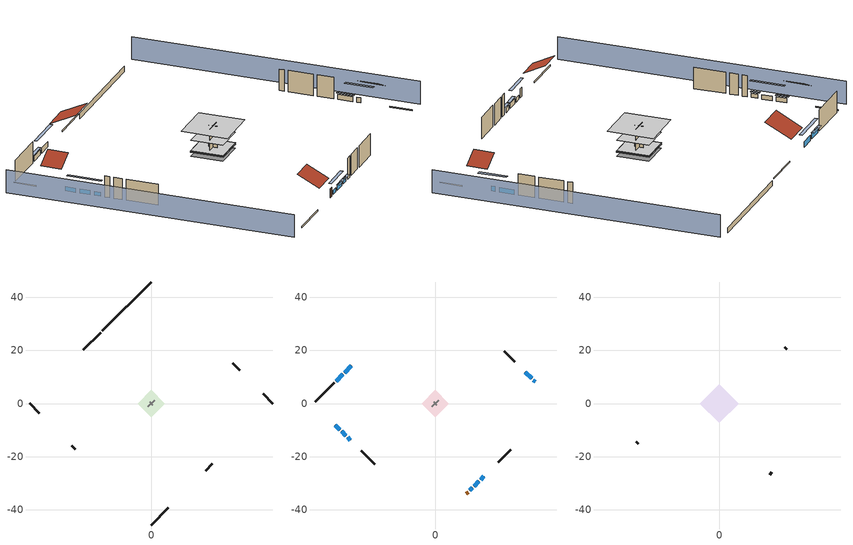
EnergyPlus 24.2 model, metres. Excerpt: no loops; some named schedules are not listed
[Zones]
crawlspace - vented
 floor foundation (Slab2 construction): -5.1,0 0,5.1 5.1,0 0,-5.1 z-0.91
 wall outside (RimJoist1 construction): -19.11,26.68 -25.59,20.2 z0.3:0.61
 wall outside (RimJoist2 construction): 45.79,0 42.19,3.6 z0.3:0.61
 wall outside (RimJoist3 construction): 0,-45.79 6.49,-39.3 z0.3:0.61
 wall outside (RimJoist4 construction): -45.79,0 -42.19,-3.6 z0.3:0.61
 wall foundation (FoundationWall1 construction): 0,45.79 -18.45,27.34 z-0.91:0.3
garage
 floor foundation (Slab1 construction): -5.17,0 0,5.17 5.17,0 0,-5.17 z0
 wall outside (Wall1 construction): 33.3,12.49 30.71,15.08 z0.3:5.18
 wall outside (Wall12 construction): -29.88,-15.91 -28.59,-17.2 z0.3:5.18
 wall outside (Wall2 construction): 20.47,-25.32 23.06,-22.73 z0.3:5.18
 wall to conditioned space (Wall5 construction Reversed): 1.29,1.29 -1.29,-1.29 z0.3:5.18
 wall to conditioned space (Wall6 construction Reversed): -0.65,0.65 0.65,-0.65 z0.3:5.18
conditioned space
 floor to crawlspace - vented (Floor1 construction): -5.1,0 0,5.1 5.1,0 0,-5.1 z0.3
 floor to garage (Floor3 construction): -5.17,0 0,5.17 5.17,0 0,-5.17 z0.3
 floor adiabatic (AdiabaticFloorConstruction): -5.1,0 0,5.1 5.1,0 0,-5.1 z2.74
 wall outside (AdiabaticWallConstruction 1): 11.71,-34.07 12.36,-33.43 z0.3:2.34
 wall outside (AdiabaticWallConstruction): -31.6,14.19 -34.13,11.66 / -34.79,11 -37.31,8.48 z0.3:1.52; -37.62,-8.17 -35.96,-9.83 / -35.3,-10.48 -33.65,-12.14 z0.3:1.34; 37.62,8.17 36.97,8.82 z0.3:1.49; 36.31,9.48 33.95,11.84 / 14.68,-31.11 16.47,-29.32 z0.3:1.43; 13.02,-32.77 14.02,-31.77 z0.3:1.28; 17.13,-28.66 18.29,-27.5 z0.3:1.4; -32.99,-12.8 -31.99,-13.8 z0.3:1.25
 wall outside (Wall3 construction): -37.97,7.82 -45.13,0.66 z0.3:5.18
 wall outside (Wall4 construction): 30.05,15.74 26.07,19.71 z0.3:5.18
 wall outside (Wall7 construction): 23.72,-22.07 28.41,-17.38 z0.3:5.18
 wall outside (Wall8 construction): -27.93,-17.86 -22.86,-22.93 z0.3:5.18
 window (WindowConstruction): -31.6,14.19 -34.13,11.66 z0.3:1.52
 window (WindowConstruction 9): -37.62,-8.17 -35.96,-9.83 z0.3:1.34
 window (WindowConstruction 1): -34.79,11 -37.31,8.48 z0.3:1.52
 window (WindowConstruction 2): 37.62,8.17 36.97,8.82 z0.3:1.49
 window (WindowConstruction 3): 36.31,9.48 33.95,11.84 z0.3:1.43
 window (WindowConstruction 4): 13.02,-32.77 14.02,-31.77 z0.3:1.28
 window (WindowConstruction 5): 14.68,-31.11 16.47,-29.32 z0.3:1.43
 window (WindowConstruction 6): 17.13,-28.66 18.29,-27.5 z0.3:1.4
 window (WindowConstruction 7): -35.3,-10.49 -33.65,-12.14 z0.3:1.34
 window (WindowConstruction 8): -32.99,-12.8 -31.99,-13.8 z0.3:1.25
 door (Door): 11.72,-34.07 12.36,-33.43 z0.3:2.34
 ceiling adiabatic (AdiabaticFloorConstruction): 0,-5.1 5.1,0 0,5.1 -5.1,0 z2.74
attic - vented
 floor to conditioned space (Floor2 construction Reversed): -7.27,0 0,7.27 7.27,0 0,-7.27 z5.18
 wall outside (Wall10 construction): -31.33,-14.45 -30.54,-15.25 z0.3:5.18
 wall outside (Wall11 construction): 18.94,-26.85 19.82,-25.97 z0.3:5.18
 wall outside (Wall9 construction): 25.42,20.37 24.62,21.17 z0.3:5.18
 roof outside (Roof1 construction): -30.95,14.84,5.18 -26.75,10.64,8.15 -22.05,15.34,8.15 -26.25,19.54,5.18
 roof outside (Roof2 construction): 38.27,7.52,5.18 35.36,4.6,7.24 38.62,1.34,7.24 41.53,4.26,5.18
 roof outside (Roof3 construction): -38.27,-7.52,5.18 -35.36,-4.6,7.24 -38.62,-1.34,7.24 -41.53,-4.26,5.18
 roof outside (Roof4 construction): 11.06,-34.73,5.18 7.56,-31.23,7.66 3.64,-35.14,7.66 7.14,-38.65,5.18
shading: -49.02,-3.23 -3.23,-49.02 / 49.02,3.23 3.23,49.02 z0:5.18; -36.07,9.72 -29.66,16.13 -30.09,16.56 -36.5,10.15 z4.27; -35.75,-10.04 -37.83,-7.96 -38.26,-8.39 -36.18,-10.47 z1.65; -37.53,8.26 -34.57,11.22 -35,11.65 -37.96,8.69 z1.83; 35.03,10.76 39.56,6.23 39.99,6.67 35.46,11.19 z4.24; 33.74,12.05 36.53,9.26 36.96,9.69 34.17,12.48 z1.74; 15.96,-29.83 11.08,-34.71 11.51,-35.14 16.39,-30.26 z4.02; 16.69,-29.1 14.46,-31.33 14.89,-31.76 17.12,-29.53 z1.74; 18.5,-27.29 16.91,-28.88 17.35,-29.31 18.93,-27.72 z1.71; -31.71,-14.08 -37.24,-8.55 -37.67,-8.98 -32.14,-14.51 z4.08; -31.78,-14.01 -33.21,-12.58 -33.64,-13.01 -32.21,-14.44 z1.55
[Building]
Building 1: Terrain=Suburbs
[Site:Location]
Portland Intl Arpt_OR: Latitude {deg}=45.59; Longitude {deg}=-122.6; Time Zone {hr}=-8; Elevation {m}=33; Keep Site Location Information=Yes
[Site:GroundTemperature:Shallow]
10.2558, 8.96328, 8.85977, 9.47314, 11.9355, 14.3863, 16.5111, 17.8571, 17.9714, 16.8767, 14.8061, 12.4304
[Site:WaterMainsTemperature]
Calculation Method=Schedule; Temperature Schedule=mains temperature schedule
[Material] Roughness=Rough; Thermal Absorptance=0.9
Name | Thickness {m} | Conductivity {W/m-K} | Density {kg/m3} | Specific Heat {J/kg-K} | Solar Absorptance | Visible Absorptance
ceiling loosefill ins | 0.0846667 | 0.0480833 | 16.02 | 1046.75 | 0.7 | 0.7
ceiling stud and cavity | 0.1397 | 0.302811 | 65.682 | 1177.47 | 0.7 | 0.7
concrete 4.0 in. | 0.1016 | 1.803125 | 2242.8 | 837.4 | 0.7 | 0.7
concrete 8.0 in. | 0.2032 | 1.803125 | 2242.8 | 837.4 | 0.7 | 0.7
door material | 0.04445 | 0.0612267 | 512.64 | 1214.23 | 0.7 | 0.7
floor covering | 0.0127 | 0.0433444 | 54.468 | 1339.84 | 0.6 | 0.6
floor rigid ins; wall rigid ins | 0.512978 | 0.029427 | 32.04 | 1214.23 | 0.7 | 0.7
floor stud and cavity | 0.1397 | 0.923637 | 92.3553 | 1139.71 | 0.7 | 0.7
floor stud and cavity 1 | 0.1397 | 1.75129 | 37.0049 | 1207.88 | 0.7 | 0.7
furniture material conditioned space 1; furniture material garage 1 | 0.1524 | 0.115458 | 640.8 | 1214.23 | 0.6 | 0.6
gypsum board | 0.0127 | 0.160291 | 801 | 837.4 | 0.6 | 0.6
osb sheathing 0.5 in. | 0.0127 | 0.115458 | 512.64 | 1214.23 | 0.6 | 0.6
osb sheathing 0.5 in. 1; osb sheathing 0.5 in. 2; osb sheathing 0.5 in. 3 | 0.0127 | 0.115458 | 512.64 | 1214.23 | 0.7 | 0.7
osb sheathing 0.75 in. | 0.01905 | 0.115458 | 512.64 | 1214.23 | 0.7 | 0.7
rim joist stud and cavity | 0.0508 | 0.178688 | 50.32683 | 1063.81 | 0.6 | 0.6
roof rigid ins | 0.00329814 | 0.029427 | 32.04 | 1214.23 | 0.7 | 0.7
slate or tile shingles | 0.01905 | 0.840978 | 1899.972 | 799.717 | 0.75 | 0.75
soil 0.5 in. | 0.0127 | 1.3848 | 1842.3 | 418.7 | 0.7 | 0.7
wall stud and cavity | 0.1397 | 0.727959 | 139.0536 | 1170.24 | 0.6 | 0.6
wall stud and cavity 1 | 0.1397 | 0.550994 | 139.0536 | 1170.24 | 0.7 | 0.7
wall stud and cavity 2 | 0.1397 | 0.335416 | 139.0536 | 1170.24 | 0.7 | 0.7
wall stud and cavity 3 | 0.0889 | 0.380278 | 52.3479 | 1209.89 | 0.7 | 0.7
wall stud and cavity 4 | 0.0889 | 0.391764 | 83.0341 | 1211.67 | 0.7 | 0.7
wood siding | 0.0254 | 0.102417 | 544.68 | 1172.36 | 0.85 | 0.85
wood siding 1; wood siding 2 | 0.0254 | 0.102417 | 544.68 | 1172.36 | 0.7 | 0.7
[WindowMaterial:SimpleGlazingSystem]
WindowMaterial: U-Factor {W/m2-K}=2.78222; Solar Heat Gain Coefficient=0.56
[Construction]
AdiabaticFloorConstruction: floor stud and cavity 1, floor rigid ins, osb sheathing 0.75 in., floor covering
AdiabaticWallConstruction: wood siding 1, wall rigid ins, wall stud and cavity 3, gypsum board
AdiabaticWallConstruction 1: wood siding 2, wall rigid ins, wall stud and cavity 3, gypsum board
Door: door material
Floor1 construction; Floor3 construction: floor stud and cavity, osb sheathing 0.75 in., floor covering
Floor2 construction Reversed: gypsum board, ceiling stud and cavity, ceiling loosefill ins
FoundationWall1 construction: concrete 8.0 in.
furniture construction conditioned space 1: furniture material conditioned space 1
furniture construction garage 1: furniture material garage 1
PartitionWallConstruction: gypsum board, wall stud and cavity 4, gypsum board
RimJoist1 construction; RimJoist2 construction; RimJoist3 construction; RimJoist4 construction: wood siding, rim joist stud and cavity
Roof1 construction; Roof2 construction; Roof3 construction; Roof4 construction: slate or tile shingles, roof rigid ins, osb sheathing 0.5 in.
Slab1 construction: concrete 4.0 in.
Slab2 construction: soil 0.5 in.
Wall1 construction; Wall2 construction: wood siding, osb sheathing 0.5 in. 1, wall stud and cavity
Wall10 construction; Wall11 construction; Wall12 construction; Wall9 construction: wood siding, osb sheathing 0.5 in. 3, wall stud and cavity
Wall3 construction; Wall4 construction: wood siding, osb sheathing 0.5 in. 1, wall stud and cavity 1, gypsum board
Wall5 construction Reversed: gypsum board, wall stud and cavity 2, osb sheathing 0.5 in. 2
Wall6 construction Reversed: gypsum board, wall stud and cavity 2, osb sheathing 0.5 in. 3
Wall7 construction; Wall8 construction: wood siding, osb sheathing 0.5 in. 3, wall stud and cavity 1, gypsum board
WindowConstruction; WindowConstruction 1; WindowConstruction 2; WindowConstruction 3; WindowConstruction 4; WindowConstruction 5; WindowConstruction 6; WindowConstruction 7; WindowConstruction 8; WindowConstruction 9: WindowMaterial
[Zone] Multiplier=1; Part of Total Floor Area=Yes
Name | Volume {m3}
attic - vented | 80.9188
conditioned space | 384.656
crawlspace - vented | 63.543
garage | 130.484
[Space]
Name | Zone | Volume {m3}
attic - vented 1 | attic - vented | 80.9188
conditioned space 1 | conditioned space | 384.656
crawlspace - vented 1 | crawlspace - vented | 63.543
garage 1 | garage | 130.484
[ZoneInfiltration:EffectiveLeakageArea] Schedule=Always On Discrete
Name | Zone or Space | Effective Air Leakage Area {cm2} | Stack Coefficient | Wind Coefficient
infil attic - vented 1 | attic - vented 1 | 3520.67 | 0.00015981 | 4.28029e-05
infil garage 1 | garage 1 | 543.674 | 0.000129147 | 4.64657e-05
[ZoneMixing]
whole house fan mix: Zone or Space=attic - vented; Schedule=Always On Continuous; Design Flow Rate Calculation Method=Flow/Zone; Design Flow Rate {m3/s}=0; Source Zone or Space=conditioned space
[SurfaceProperty:IncidentSolarMultiplier] Incident Solar Multiplier=1; Incident Solar Multiplier Schedule=trans schedule winter=0.85 summer=0.7
Window1; Window10; Window2; Window3; Window4; Window5; Window6; Window7; Window8; Window9
[InternalMass]
Name | Construction | Zone or ZoneList | Space or SpaceList | Surface Area {m2}
furniture mass conditioned space 1 | furniture construction conditioned space 1 | conditioned space | conditioned space 1 | 63.09974
partition wall mass | PartitionWallConstruction | conditioned space | conditioned space 1 | 157.749
furniture mass garage 1 | furniture construction garage 1 | garage | garage 1 | 5.35122
[Lights] Design Level Calculation Method=LightingLevel; Return Air Fraction=0; Fraction Radiant=0.6; Fraction Visible=0.2; Fraction Replaceable=1
Name | Zone or ZoneList or Space or SpaceList | Schedule | Lighting Level {W}
interior lighting | conditioned space 1 | lighting_interior | 249.772
garage lighting | garage 1 | lighting_garage | 8.75648
[People]
occupants: Zone or ZoneList or Space or SpaceList=conditioned space 1; Number of People Schedule=occupants; Number of People Calculation Method=People; Number of People=6; Fraction Radiant=0.314171; Sensible Heat Fraction=0.56303; Activity Level Schedule=occupants activity schedule; Carbon Dioxide Generation Rate {m3/s-W}=0; Enable ASHRAE 55 Comfort Warnings=No; Mean Radiant Temperature Calculation Type=EnclosureAveraged
[ElectricEquipment] Design Level Calculation Method=EquipmentLevel
Name | Zone or ZoneList or Space or SpaceList | Schedule | Design Level {W} | Fraction Latent | Fraction Radiant | Fraction Lost
clothes dryer | conditioned space 1 | clothes_dryer | 7004.56 | 0.015 | 0.081 | 0.85
clothes washer | conditioned space 1 | clothes_washer | 677.523 | 0.03 | 0.162 | 0.7
cooking range | conditioned space 1 | cooking_range | 1409.78 | 0.08 | 0.432 | 0.2
dishwasher | conditioned space 1 | dishwasher | 518.314 | 0.3 | 0.18 | 0.4
fridge | conditioned space 1 | fridge schedule | 49.4292 | 0 | 0.6 | 0
mech vent bath fan 0 | conditioned space 1 | mech vent bath fan 0 schedule | 30 | 0 | 0 | 1
mech vent house fan | conditioned space 1 | mech vent house fan schedule | 0 | 0 | 0 | 1
mech vent house fan cfis | conditioned space 1 | mech vent house fan cfis schedule | 0 | 0 | 0 | 0
mech vent range fan 0 | conditioned space 1 | mech vent range fan 0 schedule | 30 | 0 | 0 | 1
misc plug loads | conditioned space 1 | plug_loads_other | 484.853 | 0.021 | 0.558 | 0.049
misc pool heater | conditioned space 1 | misc pool heater schedule | 264.931 | 0 | 0 | 1
misc pool pump | conditioned space 1 | misc pool pump schedule | 1446.4 | 0 | 0 | 1
misc tv | conditioned space 1 | plug_loads_tv | 775.015 | 0 | 0.6 | 0
whole house fan | conditioned space 1 | Always On Discrete | 0 | 0 | 0 | 1
freezer | garage 1 | freezer schedule | 194.914 | 0 | 0.6 | 0
[OtherEquipment] Zone or ZoneList or Space or SpaceList=conditioned space 1; Design Level Calculation Method=EquipmentLevel
Name | Fuel Type | Schedule | Design Level {W} | Fraction Latent | Fraction Radiant | Fraction Lost
clothes dryer 1 | Electricity | clothes_dryer | 0 | 0.015 | 0.081 | 0.85
cooking range 1 | Electricity | cooking_range | 0 | 0.08 | 0.432 | 0.2
general water use latent | None | general water use schedule | 117.996 | 1 | 0 | 0
general water use sensible | None | general water use schedule | -116.29 | 0 | 0.6 | 0
mech vent house fan latent load; water heater lat | None | Always On Discrete | 0 | 1 | 0 | 0
mech vent house fan sensible load; water heater sens | None | Always On Discrete | 0 | 0 | 0 | 0
water heater energy adjustment1 | Electricity | Always On Discrete | 0.01 | 0 | 0 | 1
[ZoneInfiltration:DesignFlowRate] Schedule=Always On Discrete
Name | Zone or ZoneList or Space or SpaceList | Design Flow Rate Calculation Method | Design Flow Rate {m3/s} | Air Changes per Hour {1/hr} | Constant Term Coefficient | Temperature Term Coefficient | Velocity Term Coefficient | Velocity Squared Term Coefficient
infil flow; natural vent flow; whole house fan flow | conditioned space 1 | Flow/Zone | 0
infil crawlspace - vented 1 | crawlspace - vented 1 | AirChanges/Hour |  | 2.6013 | 1 | 0 | 0 | 0
[SurfaceProperty:ExposedFoundationPerimeter] Exposed Perimeter Calculation Method=TotalExposedPerimeter
Name | Total Exposed Perimeter {m}
Slab2 | 26.09088
Slab1 | 18.288
[Foundation:Kiva] Wall Depth Below Slab {m}=0.2032
Name | Initial Indoor Air Temperature {C} | Wall Height Above Grade {m}
Foundation Kiva 1 | 13.4258 | 0.1016
Foundation Kiva 2 | 8.41658 | 0.3048
[Foundation:Kiva:Settings]
Soil Conductivity {W/m-K}=1.3848; Soil Density {kg/m3}=1842.3; Soil Specific Heat {J/kg-K}=418.7; Ground Solar Absorptivity=0.9; Ground Thermal Absorptivity=0.9; Ground Surface Roughness {m}=0.03; Far-Field Width {m}=40; Deep-Ground Boundary Condition=ZeroFlux; Deep-Ground Depth {m}=40; Minimum Cell Dimension {m}=0.2; Maximum Cell Growth Coefficient=3; Simulation Timestep=Timestep
[Exterior:Lights]
exterior lighting: Schedule=exterior lighting schedule; Design Level {W}=7.09205
[Schedule:Constant]
Name | Hourly Value
Always On Continuous; mech vent house fan schedule; mech vent house fan cfis schedule; Always On Discrete | 1
occupants activity schedule | 117.228
fridge schedule | 0
[Schedule:Week:Daily]
trans schedule winter=0.85 summer=0.7 Week Rule - Jan1-May26: trans schedule winter=0.85 summer=0.7 day, trans schedule winter=0.85 summer=0.7 day, trans schedule winter=0.85 summer=0.7 day, trans schedule winter=0.85 summer=0.7 day, trans schedule winter=0.85 summer=0.7 day, trans schedule winter=0.85 summer=0.7 day, trans schedule winter=0.85 summer=0.7 day, trans schedule winter=0.85 summer=0.7 default day, trans schedule winter=0.85 summer=0.7 default day, trans schedule winter=0.85 summer=0.7 default day, trans schedule winter=0.85 summer=0.7 default day, trans schedule winter=0.85 summer=0.7 default day
trans schedule winter=0.85 summer=0.7 Week Rule - May27-Jun2: trans schedule winter=0.85 summer=0.7 day, trans schedule winter=0.85 summer=0.7 day, trans schedule winter=0.85 summer=0.7 day, trans schedule winter=0.85 summer=0.7 day, trans schedule winter=0.85 summer=0.7 day, trans schedule winter=0.85 summer=0.7 day 1, trans schedule winter=0.85 summer=0.7 day 1, trans schedule winter=0.85 summer=0.7 default day, trans schedule winter=0.85 summer=0.7 default day, trans schedule winter=0.85 summer=0.7 default day, trans schedule winter=0.85 summer=0.7 default day, trans schedule winter=0.85 summer=0.7 default day
trans schedule winter=0.85 summer=0.7 Week Rule - Jun3-Sep29: trans schedule winter=0.85 summer=0.7 day 1, trans schedule winter=0.85 summer=0.7 day 1, trans schedule winter=0.85 summer=0.7 day 1, trans schedule winter=0.85 summer=0.7 day 1, trans schedule winter=0.85 summer=0.7 day 1, trans schedule winter=0.85 summer=0.7 day 1, trans schedule winter=0.85 summer=0.7 day 1, trans schedule winter=0.85 summer=0.7 default day, trans schedule winter=0.85 summer=0.7 default day, trans schedule winter=0.85 summer=0.7 default day, trans schedule winter=0.85 summer=0.7 default day, trans schedule winter=0.85 summer=0.7 default day
trans schedule winter=0.85 summer=0.7 Week Rule - Sep30-Oct6: trans schedule winter=0.85 summer=0.7 day 1, trans schedule winter=0.85 summer=0.7 day 2, trans schedule winter=0.85 summer=0.7 day 2, trans schedule winter=0.85 summer=0.7 day 2, trans schedule winter=0.85 summer=0.7 day 2, trans schedule winter=0.85 summer=0.7 day 2, trans schedule winter=0.85 summer=0.7 day 2, trans schedule winter=0.85 summer=0.7 default day, trans schedule winter=0.85 summer=0.7 default day, trans schedule winter=0.85 summer=0.7 default day, trans schedule winter=0.85 summer=0.7 default day, trans schedule winter=0.85 summer=0.7 default day
trans schedule winter=0.85 summer=0.7 Week Rule - Oct7-Dec31: trans schedule winter=0.85 summer=0.7 day 2, trans schedule winter=0.85 summer=0.7 day 2, trans schedule winter=0.85 summer=0.7 day 2, trans schedule winter=0.85 summer=0.7 day 2, trans schedule winter=0.85 summer=0.7 day 2, trans schedule winter=0.85 summer=0.7 day 2, trans schedule winter=0.85 summer=0.7 day 2, trans schedule winter=0.85 summer=0.7 default day, trans schedule winter=0.85 summer=0.7 default day, trans schedule winter=0.85 summer=0.7 default day, trans schedule winter=0.85 summer=0.7 default day, trans schedule winter=0.85 summer=0.7 default day
mech vent bath fan 0 schedule Week Rule - Jan1-Dec31: mech vent bath fan 0 schedule day, mech vent bath fan 0 schedule day, mech vent bath fan 0 schedule day, mech vent bath fan 0 schedule day, mech vent bath fan 0 schedule day, mech vent bath fan 0 schedule day, mech vent bath fan 0 schedule day, mech vent bath fan 0 schedule default day, mech vent bath fan 0 schedule default day, mech vent bath fan 0 schedule default day, mech vent bath fan 0 schedule default day, mech vent bath fan 0 schedule default day
mech vent range fan 0 schedule Week Rule - Jan1-Dec31: mech vent range fan 0 schedule day, mech vent range fan 0 schedule day, mech vent range fan 0 schedule day, mech vent range fan 0 schedule day, mech vent range fan 0 schedule day, mech vent range fan 0 schedule day, mech vent range fan 0 schedule day, mech vent range fan 0 schedule default day, mech vent range fan 0 schedule default day, mech vent range fan 0 schedule default day, mech vent range fan 0 schedule default day, mech vent range fan 0 schedule default day
misc pool heater schedule Week Rule - Jan1-Jan27: misc pool heater schedule day, misc pool heater schedule day, misc pool heater schedule day, misc pool heater schedule day, misc pool heater schedule day, misc pool heater schedule day, misc pool heater schedule day, misc pool heater schedule default day, misc pool heater schedule default day, misc pool heater schedule default day, misc pool heater schedule default day, misc pool heater schedule default day
misc pool heater schedule Week Rule - Jan28-Feb3: misc pool heater schedule day, misc pool heater schedule day, misc pool heater schedule day, misc pool heater schedule day, misc pool heater schedule day 1, misc pool heater schedule day 1, misc pool heater schedule day 1, misc pool heater schedule default day, misc pool heater schedule default day, misc pool heater schedule default day, misc pool heater schedule default day, misc pool heater schedule default day
misc pool heater schedule Week Rule - Feb4-Feb24: misc pool heater schedule day 1, misc pool heater schedule day 1, misc pool heater schedule day 1, misc pool heater schedule day 1, misc pool heater schedule day 1, misc pool heater schedule day 1, misc pool heater schedule day 1, misc pool heater schedule default day, misc pool heater schedule default day, misc pool heater schedule default day, misc pool heater schedule default day, misc pool heater schedule default day
misc pool heater schedule Week Rule - Feb25-Mar3: misc pool heater schedule day 1, misc pool heater schedule day 1, misc pool heater schedule day 1, misc pool heater schedule day 1, misc pool heater schedule day 2, misc pool heater schedule day 2, misc pool heater schedule day 2, misc pool heater schedule default day, misc pool heater schedule default day, misc pool heater schedule default day, misc pool heater schedule default day, misc pool heater schedule default day
misc pool heater schedule Week Rule - Mar4-Mar31: misc pool heater schedule day 2, misc pool heater schedule day 2, misc pool heater schedule day 2, misc pool heater schedule day 2, misc pool heater schedule day 2, misc pool heater schedule day 2, misc pool heater schedule day 2, misc pool heater schedule default day, misc pool heater schedule default day, misc pool heater schedule default day, misc pool heater schedule default day, misc pool heater schedule default day
misc pool heater schedule Week Rule - Apr1-Apr28: misc pool heater schedule day 3, misc pool heater schedule day 3, misc pool heater schedule day 3, misc pool heater schedule day 3, misc pool heater schedule day 3, misc pool heater schedule day 3, misc pool heater schedule day 3, misc pool heater schedule default day, misc pool heater schedule default day, misc pool heater schedule default day, misc pool heater schedule default day, misc pool heater schedule default day
misc pool heater schedule Week Rule - Apr29-May5: misc pool heater schedule day 3, misc pool heater schedule day 3, misc pool heater schedule day 4, misc pool heater schedule day 4, misc pool heater schedule day 4, misc pool heater schedule day 4, misc pool heater schedule day 4, misc pool heater schedule default day, misc pool heater schedule default day, misc pool heater schedule default day, misc pool heater schedule default day, misc pool heater schedule default day
misc pool heater schedule Week Rule - May6-May26: misc pool heater schedule day 4, misc pool heater schedule day 4, misc pool heater schedule day 4, misc pool heater schedule day 4, misc pool heater schedule day 4, misc pool heater schedule day 4, misc pool heater schedule day 4, misc pool heater schedule default day, misc pool heater schedule default day, misc pool heater schedule default day, misc pool heater schedule default day, misc pool heater schedule default day
misc pool heater schedule Week Rule - May27-Jun2: misc pool heater schedule day 4, misc pool heater schedule day 4, misc pool heater schedule day 4, misc pool heater schedule day 4, misc pool heater schedule day 4, misc pool heater schedule day 5, misc pool heater schedule day 5, misc pool heater schedule default day, misc pool heater schedule default day, misc pool heater schedule default day, misc pool heater schedule default day, misc pool heater schedule default day
misc pool heater schedule Week Rule - Jun3-Jun30: misc pool heater schedule day 5, misc pool heater schedule day 5, misc pool heater schedule day 5, misc pool heater schedule day 5, misc pool heater schedule day 5, misc pool heater schedule day 5, misc pool heater schedule day 5, misc pool heater schedule default day, misc pool heater schedule default day, misc pool heater schedule default day, misc pool heater schedule default day, misc pool heater schedule default day
misc pool heater schedule Week Rule - Jul1-Aug25: misc pool heater schedule day 6, misc pool heater schedule day 6, misc pool heater schedule day 6, misc pool heater schedule day 6, misc pool heater schedule day 6, misc pool heater schedule day 6, misc pool heater schedule day 6, misc pool heater schedule default day, misc pool heater schedule default day, misc pool heater schedule default day, misc pool heater schedule default day, misc pool heater schedule default day
misc pool heater schedule Week Rule - Aug26-Sep1: misc pool heater schedule day 6, misc pool heater schedule day 6, misc pool heater schedule day 6, misc pool heater schedule day 6, misc pool heater schedule day 6, misc pool heater schedule day 6, misc pool heater schedule day 7, misc pool heater schedule default day, misc pool heater schedule default day, misc pool heater schedule default day, misc pool heater schedule default day, misc pool heater schedule default day
misc pool heater schedule Week Rule - Sep2-Sep29: misc pool heater schedule day 7, misc pool heater schedule day 7, misc pool heater schedule day 7, misc pool heater schedule day 7, misc pool heater schedule day 7, misc pool heater schedule day 7, misc pool heater schedule day 7, misc pool heater schedule default day, misc pool heater schedule default day, misc pool heater schedule default day, misc pool heater schedule default day, misc pool heater schedule default day
misc pool heater schedule Week Rule - Sep30-Oct6: misc pool heater schedule day 7, misc pool heater schedule day 8, misc pool heater schedule day 8, misc pool heater schedule day 8, misc pool heater schedule day 8, misc pool heater schedule day 8, misc pool heater schedule day 8, misc pool heater schedule default day, misc pool heater schedule default day, misc pool heater schedule default day, misc pool heater schedule default day, misc pool heater schedule default day
misc pool heater schedule Week Rule - Oct7-Oct27: misc pool heater schedule day 8, misc pool heater schedule day 8, misc pool heater schedule day 8, misc pool heater schedule day 8, misc pool heater schedule day 8, misc pool heater schedule day 8, misc pool heater schedule day 8, misc pool heater schedule default day, misc pool heater schedule default day, misc pool heater schedule default day, misc pool heater schedule default day, misc pool heater schedule default day
misc pool heater schedule Week Rule - Oct28-Nov3: misc pool heater schedule day 8, misc pool heater schedule day 8, misc pool heater schedule day 8, misc pool heater schedule day 8, misc pool heater schedule day 9, misc pool heater schedule day 9, misc pool heater schedule day 9, misc pool heater schedule default day, misc pool heater schedule default day, misc pool heater schedule default day, misc pool heater schedule default day, misc pool heater schedule default day
misc pool heater schedule Week Rule - Nov4-Nov24: misc pool heater schedule day 9, misc pool heater schedule day 9, misc pool heater schedule day 9, misc pool heater schedule day 9, misc pool heater schedule day 9, misc pool heater schedule day 9, misc pool heater schedule day 9, misc pool heater schedule default day, misc pool heater schedule default day, misc pool heater schedule default day, misc pool heater schedule default day, misc pool heater schedule default day
misc pool heater schedule Week Rule - Nov25-Dec1: misc pool heater schedule day 9, misc pool heater schedule day 9, misc pool heater schedule day 9, misc pool heater schedule day 9, misc pool heater schedule day 9, misc pool heater schedule day 9, misc pool heater schedule day 10, misc pool heater schedule default day, misc pool heater schedule default day, misc pool heater schedule default day, misc pool heater schedule default day, misc pool heater schedule default day
misc pool heater schedule Week Rule - Dec2-Dec31: misc pool heater schedule day 10, misc pool heater schedule day 10, misc pool heater schedule day 10, misc pool heater schedule day 10, misc pool heater schedule day 10, misc pool heater schedule day 10, misc pool heater schedule day 10, misc pool heater schedule default day, misc pool heater schedule default day, misc pool heater schedule default day, misc pool heater schedule default day, misc pool heater schedule default day
misc pool pump schedule Week Rule - Jan1-Jan27: misc pool pump schedule day, misc pool pump schedule day, misc pool pump schedule day, misc pool pump schedule day, misc pool pump schedule day, misc pool pump schedule day, misc pool pump schedule day, misc pool pump schedule default day, misc pool pump schedule default day, misc pool pump schedule default day, misc pool pump schedule default day, misc pool pump schedule default day
misc pool pump schedule Week Rule - Jan28-Feb3: misc pool pump schedule day, misc pool pump schedule day, misc pool pump schedule day, misc pool pump schedule day, misc pool pump schedule day 1, misc pool pump schedule day 1, misc pool pump schedule day 1, misc pool pump schedule default day, misc pool pump schedule default day, misc pool pump schedule default day, misc pool pump schedule default day, misc pool pump schedule default day
misc pool pump schedule Week Rule - Feb4-Feb24: misc pool pump schedule day 1, misc pool pump schedule day 1, misc pool pump schedule day 1, misc pool pump schedule day 1, misc pool pump schedule day 1, misc pool pump schedule day 1, misc pool pump schedule day 1, misc pool pump schedule default day, misc pool pump schedule default day, misc pool pump schedule default day, misc pool pump schedule default day, misc pool pump schedule default day
misc pool pump schedule Week Rule - Feb25-Mar3: misc pool pump schedule day 1, misc pool pump schedule day 1, misc pool pump schedule day 1, misc pool pump schedule day 1, misc pool pump schedule day 2, misc pool pump schedule day 2, misc pool pump schedule day 2, misc pool pump schedule default day, misc pool pump schedule default day, misc pool pump schedule default day, misc pool pump schedule default day, misc pool pump schedule default day
misc pool pump schedule Week Rule - Mar4-Mar31: misc pool pump schedule day 2, misc pool pump schedule day 2, misc pool pump schedule day 2, misc pool pump schedule day 2, misc pool pump schedule day 2, misc pool pump schedule day 2, misc pool pump schedule day 2, misc pool pump schedule default day, misc pool pump schedule default day, misc pool pump schedule default day, misc pool pump schedule default day, misc pool pump schedule default day
[Schedule:Year]
trans schedule winter=0.85 summer=0.7: trans schedule winter=0.85 summer=0.7 Week Rule - Jan1-May26, 1, 1, 5, 26, trans schedule winter=0.85 summer=0.7 Week Rule - May27-Jun2, 5, 27, 6, 2, trans schedule winter=0.85 summer=0.7 Week Rule - Jun3-Sep29, 6, 3, 9, 29, trans schedule winter=0.85 summer=0.7 Week Rule - Sep30-Oct6, 9, 30, 10, 6, trans schedule winter=0.85 summer=0.7 Week Rule - Oct7-Dec31, 10, 7, 12, 31
mech vent bath fan 0 schedule: mech vent bath fan 0 schedule Week Rule - Jan1-Dec31, 1, 1, 12, 31
mech vent range fan 0 schedule: mech vent range fan 0 schedule Week Rule - Jan1-Dec31, 1, 1, 12, 31
misc pool heater schedule: misc pool heater schedule Week Rule - Jan1-Jan27, 1, 1, 1, 27, misc pool heater schedule Week Rule - Jan28-Feb3, 1, 28, 2, 3, misc pool heater schedule Week Rule - Feb4-Feb24, 2, 4, 2, 24, misc pool heater schedule Week Rule - Feb25-Mar3, 2, 25, 3, 3, misc pool heater schedule Week Rule - Mar4-Mar31, 3, 4, 3, 31, misc pool heater schedule Week Rule - Apr1-Apr28, 4, 1, 4, 28, misc pool heater schedule Week Rule - Apr29-May5, 4, 29, 5, 5, misc pool heater schedule Week Rule - May6-May26, 5, 6, 5, 26, misc pool heater schedule Week Rule - May27-Jun2, 5, 27, 6, 2, misc pool heater schedule Week Rule - Jun3-Jun30, 6, 3, 6, 30, misc pool heater schedule Week Rule - Jul1-Aug25, 7, 1, 8, 25, misc pool heater schedule Week Rule - Aug26-Sep1, 8, 26, 9, 1, misc pool heater schedule Week Rule - Sep2-Sep29, 9, 2, 9, 29, misc pool heater schedule Week Rule - Sep30-Oct6, 9, 30, 10, 6, misc pool heater schedule Week Rule - Oct7-Oct27, 10, 7, 10, 27, misc pool heater schedule Week Rule - Oct28-Nov3, 10, 28, 11, 3, misc pool heater schedule Week Rule - Nov4-Nov24, 11, 4, 11, 24, misc pool heater schedule Week Rule - Nov25-Dec1, 11, 25, 12, 1, misc pool heater schedule Week Rule - Dec2-Dec31, 12, 2, 12, 31
misc pool pump schedule: misc pool pump schedule Week Rule - Jan1-Jan27, 1, 1, 1, 27, misc pool pump schedule Week Rule - Jan28-Feb3, 1, 28, 2, 3, misc pool pump schedule Week Rule - Feb4-Feb24, 2, 4, 2, 24, misc pool pump schedule Week Rule - Feb25-Mar3, 2, 25, 3, 3, misc pool pump schedule Week Rule - Mar4-Mar31, 3, 4, 3, 31, misc pool pump schedule Week Rule - Apr1-Apr28, 4, 1, 4, 28, misc pool pump schedule Week Rule - Apr29-May5, 4, 29, 5, 5, misc pool pump schedule Week Rule - May6-May26, 5, 6, 5, 26, misc pool pump schedule Week Rule - May27-Jun2, 5, 27, 6, 2, misc pool pump schedule Week Rule - Jun3-Jun30, 6, 3, 6, 30, misc pool pump schedule Week Rule - Jul1-Aug25, 7, 1, 8, 25, misc pool pump schedule Week Rule - Aug26-Sep1, 8, 26, 9, 1, misc pool pump schedule Week Rule - Sep2-Sep29, 9, 2, 9, 29, misc pool pump schedule Week Rule - Sep30-Oct6, 9, 30, 10, 6, misc pool pump schedule Week Rule - Oct7-Oct27, 10, 7, 10, 27, misc pool pump schedule Week Rule - Oct28-Nov3, 10, 28, 11, 3, misc pool pump schedule Week Rule - Nov4-Nov24, 11, 4, 11, 24, misc pool pump schedule Week Rule - Nov25-Dec1, 11, 25, 12, 1, misc pool pump schedule Week Rule - Dec2-Dec31, 12, 2, 12, 31
general water use schedule: general water use schedule Week Rule - Jan1-Dec31, 1, 1, 12, 31
freezer schedule: freezer schedule Week Rule - Jan1-Jan27, 1, 1, 1, 27, freezer schedule Week Rule - Jan28-Feb3, 1, 28, 2, 3, freezer schedule Week Rule - Feb4-Feb24, 2, 4, 2, 24, freezer schedule Week Rule - Feb25-Mar3, 2, 25, 3, 3, freezer schedule Week Rule - Mar4-May26, 3, 4, 5, 26, freezer schedule Week Rule - May27-Jun2, 5, 27, 6, 2, freezer schedule Week Rule - Jun3-Sep29, 6, 3, 9, 29, freezer schedule Week Rule - Sep30-Oct6, 9, 30, 10, 6, freezer schedule Week Rule - Oct7-Oct27, 10, 7, 10, 27, freezer schedule Week Rule - Oct28-Nov3, 10, 28, 11, 3, freezer schedule Week Rule - Nov4-Nov24, 11, 4, 11, 24, freezer schedule Week Rule - Nov25-Dec1, 11, 25, 12, 1, freezer schedule Week Rule - Dec2-Dec31, 12, 2, 12, 31
exterior lighting schedule: exterior lighting schedule Week Rule - Jan1-Jan27, 1, 1, 1, 27, exterior lighting schedule Week Rule - Jan28-Feb3, 1, 28, 2, 3, exterior lighting schedule Week Rule - Feb4-Feb24, 2, 4, 2, 24, exterior lighting schedule Week Rule - Feb25-Mar3, 2, 25, 3, 3, exterior lighting schedule Week Rule - Mar4-Mar31, 3, 4, 3, 31, exterior lighting schedule Week Rule - Apr1-Apr28, 4, 1, 4, 28, exterior lighting schedule Week Rule - Apr29-May5, 4, 29, 5, 5, exterior lighting schedule Week Rule - May6-May26, 5, 6, 5, 26, exterior lighting schedule Week Rule - May27-Jun2, 5, 27, 6, 2, exterior lighting schedule Week Rule - Jun3-Jun30, 6, 3, 6, 30, exterior lighting schedule Week Rule - Jul1-Jul28, 7, 1, 7, 28, exterior lighting schedule Week Rule - Jul29-Aug4, 7, 29, 8, 4, exterior lighting schedule Week Rule - Aug5-Aug25, 8, 5, 8, 25, exterior lighting schedule Week Rule - Aug26-Sep1, 8, 26, 9, 1, exterior lighting schedule Week Rule - Sep2-Sep29, 9, 2, 9, 29, exterior lighting schedule Week Rule - Sep30-Oct6, 9, 30, 10, 6, exterior lighting schedule Week Rule - Oct7-Oct27, 10, 7, 10, 27, exterior lighting schedule Week Rule - Oct28-Nov3, 10, 28, 11, 3, exterior lighting schedule Week Rule - Nov4-Nov24, 11, 4, 11, 24, exterior lighting schedule Week Rule - Nov25-Dec1, 11, 25, 12, 1, exterior lighting schedule Week Rule - Dec2-Dec31, 12, 2, 12, 31
[Schedule:File] File=in.schedules.csv; Rows to Skip at Top=1; Number of Hours of Data=8760; Column Separator=Comma; Interpolate to Timestep=Yes; Minutes per Item=15; Adjust Schedule for Daylight Savings=Yes
Name | Column Number
lighting_interior | 4
occupants | 1
clothes_dryer | 10
clothes_washer | 9
cooking_range | 11
dishwasher | 7
plug_loads_other | 2
plug_loads_tv | 3
lighting_garage | 5
[Schedule:Compact]
mains temperature schedule: Through: 01/01, For: AllDays, Until: 24:00, 13.0633, Through: 01/02, For: AllDays, Until: 24:00, 13.0189, Through: 01/03, For: AllDays, Until: 24:00, 12.975, Through: 01/04, For: AllDays, Until: 24:00, 12.9328, Through: 01/05, For: AllDays, Until: 24:00, 12.8917, Through: 01/06, For: AllDays, Until: 24:00, 12.8517, Through: 01/07, For: AllDays, Until: 24:00, 12.8122, Through: 01/08, For: AllDays, Until: 24:00, 12.7744, Through: 01/09, For: AllDays, Until: 24:00, 12.7378, Through: 01/10, For: AllDays, Until: 24:00, 12.7017, Through: 01/11, For: AllDays, Until: 24:00, 12.6672, Through: 01/12, For: AllDays, Until: 24:00, 12.6339, Through: 01/13, For: AllDays, Until: 24:00, 12.6017, Through: 01/14, For: AllDays, Until: 24:00, 12.5706, Through: 01/15, For: AllDays, Until: 24:00, 12.5411, Through: 01/16, For: AllDays, Until: 24:00, 12.5122, Through: 01/17, For: AllDays, Until: 24:00, 12.485, Through: 01/18, For: AllDays, Until: 24:00, 12.4583, Through: 01/19, For: AllDays, Until: 24:00, 12.4333, Through: 01/20, For: AllDays, Until: 24:00, 12.41, Through: 01/21, For: AllDays, Until: 24:00, 12.3872, Through: 01/22, For: AllDays, Until: 24:00, 12.3661, Through: 01/23, For: AllDays, Until: 24:00, 12.3456, Through: 01/24, For: AllDays, Until: 24:00, 12.3272, Through: 01/25, For: AllDays, Until: 24:00, 12.3094, Through: 01/26, For: AllDays, Until: 24:00, 12.2933, Through: 01/27, For: AllDays, Until: 24:00, 12.2783, Through: 01/28, For: AllDays, Until: 24:00, 12.2644, Through: 01/29, For: AllDays, Until: 24:00, 12.2517, Through: 01/30, For: AllDays, Until: 24:00, 12.2406, Through: 01/31, For: AllDays, Until: 24:00, 12.2306, Through: 02/01, For: AllDays, Until: 24:00, 12.2222, Through: 02/02, For: AllDays, Until: 24:00, 12.215, Through: 02/03, For: AllDays, Until: 24:00, 12.2089, Through: 02/04, For: AllDays, Until: 24:00, 12.2039, Through: 02/05, For: AllDays, Until: 24:00, 12.2006, Through: 02/06, For: AllDays, Until: 24:00, 12.1983, Through: 02/07, For: AllDays, Until: 24:00, 12.1978, Through: 02/08, For: AllDays, Until: 24:00, 12.1978, Through: 02/09, For: AllDays, Until: 24:00, 12.2, Through: 02/10, For: AllDays, Until: 24:00, 12.2028, Through: 02/11, For: AllDays, Until: 24:00, 12.2072, Through: 02/12, For: AllDays, Until: 24:00, 12.2128, Through: 02/13, For: AllDays, Until: 24:00, 12.2194, Through: 02/14, For: AllDays, Until: 24:00, 12.2278, Through: 02/15, For: AllDays, Until: 24:00, 12.2372, Through: 02/16, For: AllDays, Until: 24:00, 12.2483, Through: 02/17, For: AllDays, Until: 24:00, 12.26, Through: 02/18, For: AllDays, Until: 24:00, 12.2733, Through: 02/19, For: AllDays, Until: 24:00, 12.2883, Through: 02/20, For: AllDays, Until: 24:00, 12.3039, Through: 02/21, For: AllDays, Until: 24:00, 12.3211, Through: 02/22, For: AllDays, Until: 24:00, 12.3394, Through: 02/23, For: AllDays, Until: 24:00, 12.3594, Through: 02/24, For: AllDays, Until: 24:00, 12.38, Through: 02/25, For: AllDays, Until: 24:00, 12.4022, Through: 02/26, For: AllDays, Until: 24:00, 12.4256, Through: 02/27, For: AllDays, Until: 24:00, 12.4506, Through: 02/28, For: AllDays, Until: 24:00, 12.4761, Through: 03/01, For: AllDays, Until: 24:00, 12.5033, Through: 03/02, For: AllDays, Until: 24:00, 12.5317, Through: 03/03, For: AllDays, Until: 24:00, 12.5611, Through: 03/04, For: AllDays, Until: 24:00, 12.5917, Through: 03/05, For: AllDays, Until: 24:00, 12.6233, Through: 03/06, For: AllDays, Until: 24:00, 12.6567, Through: 03/07, For: AllDays, Until: 24:00, 12.6906, Through: 03/08, For: AllDays, Until: 24:00, 12.7261, Through: 03/09, For: AllDays, Until: 24:00, 12.7628, Through: 03/10, For: AllDays, Until: 24:00, 12.8, Through: 03/11, For: AllDays, Until: 24:00, 12.8389, Through: 03/12, For: AllDays, Until: 24:00, 12.8789, Through: 03/13, For: AllDays, Until: 24:00, 12.9194, Through: 03/14, For: AllDays, Until: 24:00, 12.9617, Through: 03/15, For: AllDays, Until: 24:00, 13.0044, Through: 03/16, For: AllDays, Until: 24:00, 13.0489, Through: 03/17, For: AllDays, Until: 24:00, 13.0939, Through: 03/18, For: AllDays, Until: 24:00, 13.14, Through: 03/19, For: AllDays, Until: 24:00, 13.1872, Through: 03/20, For: AllDays, Until: 24:00, 13.2356, Through: 03/21, For: AllDays, Until: 24:00, 13.285, Through: 03/22, For: AllDays, Until: 24:00, 13.335, Through: 03/23, For: AllDays, Until: 24:00, 13.3861, Through: 03/24, For: AllDays, Until: 24:00, 13.4383, Through: 03/25, For: AllDays, Until: 24:00, 13.4911, Through: 03/26, For: AllDays, Until: 24:00, 13.545, Through: 03/27, For: AllDays, Until: 24:00, 13.6, Through: 03/28, For: AllDays, Until: 24:00, 13.6556, Through: 03/29, For: AllDays, Until: 24:00, 13.7122, Through: 03/30, For: AllDays, Until: 24:00, 13.77, Through: 03/31, For: AllDays, Until: 24:00, 13.8283, Through: 04/01, For: AllDays, Until: 24:00, 13.8872, Through: 04/02, For: AllDays, Until: 24:00, 13.9472, Through: 04/03, For: AllDays, Until: 24:00, 14.0078, Through: 04/04, For: AllDays, Until: 24:00, 14.0689, Through: 04/05, For: AllDays, Until: 24:00, 14.1311, Through: 04/06, For: AllDays, Until: 24:00, 14.1944, Through: 04/07, For: AllDays, Until: 24:00, 14.2578, Through: 04/08, For: AllDays, Until: 24:00, 14.3222, Through: 04/09, For: AllDays, Until: 24:00, 14.3872, Through: 04/10, For: AllDays, Until: 24:00, 14.4528, Through: 04/11, For: AllDays, Until: 24:00, 14.5189, Through: 04/12, For: AllDays, Until: 24:00, 14.5856, Through: 04/13, For: AllDays, Until: 24:00, 14.6533, Through: 04/14, For: AllDays, Until: 24:00, 14.7211, Through: 04/15, For: AllDays, Until: 24:00, 14.7894, Through: 04/16, For: AllDays, Until: 24:00, 14.8589, Through: 04/17, For: AllDays, Until: 24:00, 14.9283, Through: 04/18, For: AllDays, Until: 24:00, 14.9983, Through: 04/19, For: AllDays, Until: 24:00, 15.0689, Through: 04/20, For: AllDays, Until: 24:00, 15.14, Through: 04/21, For: AllDays, Until: 24:00, 15.2111, Through: 04/22, For: AllDays, Until: 24:00, 15.2833, Through: 04/23, For: AllDays, Until: 24:00, 15.3556, Through: 04/24, For: AllDays, Until: 24:00, 15.4278, Through: 04/25, For: AllDays, Until: 24:00, 15.5006, Through: 04/26, For: AllDays, Until: 24:00, 15.5739, Through: 04/27, For: AllDays, Until: 24:00, 15.6478, Through: 04/28, For: AllDays, Until: 24:00, 15.7211, Through: 04/29, For: AllDays, Until: 24:00, 15.7956, Through: 04/30, For: AllDays, Until: 24:00, 15.8694, Through: 05/01, For: AllDays, Until: 24:00, 15.9439, Through: 05/02, For: AllDays, Until: 24:00, 16.0189, Through: 05/03, For: AllDays, Until: 24:00, 16.0939, Through: 05/04, For: AllDays, Until: 24:00, 16.1689, Through: 05/05, For: AllDays, Until: 24:00, 16.2439, Through: 05/06, For: AllDays, Until: 24:00, 16.3189, Through: 05/07, For: AllDays, Until: 24:00, 16.3944, Through: 05/08, For: AllDays, Until: 24:00, 16.4694, Through: 05/09, For: AllDays, Until: 24:00, 16.545, Through: 05/10, For: AllDays, Until: 24:00, 16.6206, Through: 05/11, For: AllDays, Until: 24:00, 16.6956, Through: 05/12, For: AllDays, Until: 24:00, 16.7711, Through: 05/13, For: AllDays, Until: 24:00, 16.8461, Through: 05/14, For: AllDays, Until: 24:00, 16.9217, Through: 05/15, For: AllDays, Until: 24:00, 16.9967, Through: 05/16, For: AllDays, Until: 24:00, 17.0717, Through: 05/17, For: AllDays, Until: 24:00, 17.1467, Through: 05/18, For: AllDays, Until: 24:00, 17.2211, Through: 05/19, For: AllDays, Until: 24:00, 17.2956, Through: 05/20, For: AllDays, Until: 24:00, 17.37, Through: 05/21, For: AllDays, Until: 24:00, 17.4439, Through: 05/22, For: AllDays, Until: 24:00, 17.5178, Through: 05/23, For: AllDays, Until: 24:00, 17.5911, Through: 05/24, For: AllDays, Until: 24:00, 17.6644, Through: 05/25, For: AllDays, Until: 24:00, 17.7372, Through: 05/26, For: AllDays, Until: 24:00, 17.8094, Through: 05/27, For: AllDays, Until: 24:00, 17.8817, Through: 05/28, For: AllDays, Until: 24:00, 17.9533, Through: 05/29, For: AllDays, Until: 24:00, 18.025, Through: 05/30, For: AllDays, Until: 24:00, 18.0961, Through: 05/31, For: AllDays, Until: 24:00, 18.1661, Through: 06/01, For: AllDays, Until: 24:00, 18.2361, Through: 06/02, For: AllDays, Until: 24:00, 18.3061, Through: 06/03, For: AllDays, Until: 24:00, 18.375, Through: 06/04, For: AllDays, Until: 24:00, 18.4433, Through: 06/05, For: AllDays, Until: 24:00, 18.5111, Through: 06/06, For: AllDays, Until: 24:00, 18.5789, Through: 06/07, For: AllDays, Until: 24:00, 18.6456, Through: 06/08, For: AllDays, Until: 24:00, 18.7117, Through: 06/09, For: AllDays, Until: 24:00, 18.7772, Through: 06/10, For: AllDays, Until: 24:00, 18.8417, Through: 06/11, For: AllDays, Until: 24:00, 18.9061, Through: 06/12, For: AllDays, Until: 24:00, 18.9694, Through: 06/13, For: AllDays, Until: 24:00, 19.0322, Through: 06/14, For: AllDays, Until: 24:00, 19.0944, Through: 06/15, For: AllDays, Until: 24:00, 19.1556, Through: 06/16, For: AllDays, Until: 24:00, 19.2167, Through: 06/17, For: AllDays, Until: 24:00, 19.2761, Through: 06/18, For: AllDays, Until: 24:00, 19.335, Through: 06/19, For: AllDays, Until: 24:00, 19.3933, Through: 06/20, For: AllDays, Until: 24:00, 19.4506, Through: 06/21, For: AllDays, Until: 24:00, 19.5072, Through: 06/22, For: AllDays, Until: 24:00, 19.5628, Through: 06/23, For: AllDays, Until: 24:00, 19.6172, Through: 06/24, For: AllDays, Until: 24:00, 19.6711, Through: 06/25, For: AllDays, Until: 24:00, 19.7244, Through: 06/26, For: AllDays, Until: 24:00, 19.7761, Through: 06/27, For: AllDays, Until: 24:00, 19.8272, Through: 06/28, For: AllDays, Until: 24:00, 19.8772, Through: 06/29, For: AllDays, Until: 24:00, 19.9267, Through: 06/30, For: AllDays, Until: 24:00, 19.9744, Through: 07/01, For: AllDays, Until: 24:00, 20.0217, Through: 07/02, For: AllDays, Until: 24:00, 20.0678, Through: 07/03, For: AllDays, Until: 24:00, 20.1128, Through: 07/04, For: AllDays, Until: 24:00, 20.1567, Through: 07/05, For: AllDays, Until: 24:00, 20.1994, Through: 07/06, For: AllDays, Until: 24:00, 20.2417, Through: 07/07, For: AllDays, Until: 24:00, 20.2822, Through: 07/08, For: AllDays, Until: 24:00, 20.3222, Through: 07/09, For: AllDays, Until: 24:00, 20.3606, Through: 07/10, For: AllDays, Until: 24:00, 20.3978, Through: 07/11, For: AllDays, Until: 24:00, 20.4344, Through: 07/12, For: AllDays, Until: 24:00, 20.4694, Through: 07/13, For: AllDays, Until: 24:00, 20.5033, Through: 07/14, For: AllDays, Until: 24:00, 20.5367, Through: 07/15, For: AllDays, Until: 24:00, 20.5683, Through: 07/16, For: AllDays, Until: 24:00, 20.5983, Through: 07/17, For: AllDays, Until: 24:00, 20.6278, Through: 07/18, For: AllDays, Until: 24:00, 20.6561, Through: 07/19, For: AllDays, Until: 24:00, 20.6828, Through: 07/20, For: AllDays, Until: 24:00, 20.7089, Through: 07/21, For: AllDays, Until: 24:00, 20.7333, Through: 07/22, For: AllDays, Until: 24:00, 20.7561, Through: 07/23, For: AllDays, Until: 24:00, 20.7783, Through: 07/24, For: AllDays, Until: 24:00, 20.7989, Through: 07/25, For: AllDays, Until: 24:00, 20.8189, Through: 07/26, For: AllDays, Until: 24:00, 20.8367, Through: 07/27, For: AllDays, Until: 24:00, 20.8539, Through: 07/28, For: AllDays, Until: 24:00, 20.8694, Through: 07/29, For: AllDays, Until: 24:00, 20.8839, Through: 07/30, For: AllDays, Until: 24:00, 20.8972, Through: 07/31, For: AllDays, Until: 24:00, 20.9094, Through: 08/01, For: AllDays, Until: 24:00, 20.92, Through: 08/02, For: AllDays, Until: 24:00, 20.9289, Through: 08/03, For: AllDays, Until: 24:00, 20.9372, Through: 08/04, For: AllDays, Until: 24:00, 20.9439, Through: 08/05, For: AllDays, Until: 24:00, 20.9494, Through: 08/06, For: AllDays, Until: 24:00, 20.9533, Through: 08/07, For: AllDays, Until: 24:00, 20.9567, Through: 08/08, For: AllDays, Until: 24:00, 20.9578, Through: 08/09, For: AllDays, Until: 24:00, 20.9583, Through: 08/10, For: AllDays, Until: 24:00, 20.9572, Through: 08/11, For: AllDays, Until: 24:00, 20.955, Through: 08/12, For: AllDays, Until: 24:00, 20.9511, Through: 08/13, For: AllDays, Until: 24:00, 20.9467, Through: 08/14, For: AllDays, Until: 24:00, 20.94, Through: 08/15, For: AllDays, Until: 24:00, 20.9328, Through: 08/16, For: AllDays, Until: 24:00, 20.9239, Through: 08/17, For: AllDays, Until: 24:00, 20.9139, Through: 08/18, For: AllDays, Until: 24:00, 20.9028, Through: 08/19, For: AllDays, Until: 24:00, 20.89, Through: 08/20, For: AllDays, Until: 24:00, 20.8761, Through: 08/21, For: AllDays, Until: 24:00, 20.8611, Through: 08/22, For: AllDays, Until: 24:00, 20.8444, Through: 08/23, For: AllDays, Until: 24:00, 20.8267, Through: 08/24, For: AllDays, Until: 24:00, 20.8078, Through: 08/25, For: AllDays, Until: 24:00, 20.7872, Through: 08/26, For: AllDays, Until: 24:00, 20.7661, Through: 08/27, For: AllDays, Until: 24:00, 20.7433, Through: 08/28, For: AllDays, Until: 24:00, 20.7194, Through: 08/29, For: AllDays, Until: 24:00, 20.6944, Through: 08/30, For: AllDays, Until: 24:00, 20.6678, Through: 08/31, For: AllDays, Until: 24:00, 20.64, Through: 09/01, For: AllDays, Until: 24:00, 20.6111, Through: 09/02, For: AllDays, Until: 24:00, 20.5811, Through: 09/03, For: AllDays, Until: 24:00, 20.55, Through: 09/04, For: AllDays, Until: 24:00, 20.5178, Through: 09/05, For: AllDays, Until: 24:00, 20.4844, Through: 09/06, For: AllDays, Until: 24:00, 20.4494, Through: 09/07, For: AllDays, Until: 24:00, 20.4139, Through: 09/08, For: AllDays, Until: 24:00, 20.3767, Through: 09/09, For: AllDays, Until: 24:00, 20.3389, Through: 09/10, For: AllDays, Until: 24:00, 20.2994, Through: 09/11, For: AllDays, Until: 24:00, 20.2594, Through: 09/12, For: AllDays, Until: 24:00, 20.2178, Through: 09/13, For: AllDays, Until: 24:00, 20.1756, Through: 09/14, For: AllDays, Until: 24:00, 20.1317, Through: 09/15, For: AllDays, Until: 24:00, 20.0872, Through: 09/16, For: AllDays, Until: 24:00, 20.0417, Through: 09/17, For: AllDays, Until: 24:00, 19.995, Through: 09/18, For: AllDays, Until: 24:00, 19.9472, Through: 09/19, For: AllDays, Until: 24:00, 19.8983, Through: 09/20, For: AllDays, Until: 24:00, 19.8489, Through: 09/21, For: AllDays, Until: 24:00, 19.7983, Through: 09/22, For: AllDays, Until: 24:00, 19.7467, Through: 09/23, For: AllDays, Until: 24:00, 19.6944, Through: 09/24, For: AllDays, Until: 24:00, 19.6406, Through: 09/25, For: AllDays, Until: 24:00, 19.5867, Through: 09/26, For: AllDays, Until: 24:00, 19.5311, Through: 09/27, For: AllDays, Until: 24:00, 19.475, Through: 09/28, For: AllDays, Until: 24:00, 19.4183, Through: 09/29, For: AllDays, Until: 24:00, 19.3606, Through: 09/30, For: AllDays, Until: 24:00, 19.3017, Through: 10/01, For: AllDays, Until: 24:00, 19.2422, Through: 10/02, For: AllDays, Until: 24:00, 19.1822, Through: 10/03, For: AllDays, Until: 24:00, 19.1211, Through: 10/04, For: AllDays, Until: 24:00, 19.0594, Through: 10/05, For: AllDays, Until: 24:00, 18.9967, Through: 10/06, For: AllDays, Until: 24:00, 18.9333, Through: 10/07, For: AllDays, Until: 24:00, 18.8694, Through: 10/08, For: AllDays, Until: 24:00, 18.805, Through: 10/09, For: AllDays, Until: 24:00, 18.74, Through: 10/10, For: AllDays, Until: 24:00, 18.6739, Through: 10/11, For: AllDays, Until: 24:00, 18.6072, Through: 10/12, For: AllDays, Until: 24:00, 18.5406, Through: 10/13, For: AllDays, Until: 24:00, 18.4728, Through: 10/14, For: AllDays, Until: 24:00, 18.4044, Through: 10/15, For: AllDays, Until: 24:00, 18.3356, Through: 10/16, For: AllDays, Until: 24:00, 18.2661, Through: 10/17, For: AllDays, Until: 24:00, 18.1967, Through: 10/18, For: AllDays, Until: 24:00, 18.1261, Through: 10/19, For: AllDays, Until: 24:00, 18.0556, Through: 10/20, For: AllDays, Until: 24:00, 17.9844, Through: 10/21, For: AllDays, Until: 24:00, 17.9128, Through: 10/22, For: AllDays, Until: 24:00, 17.8406, Through: 10/23, For: AllDays, Until: 24:00, 17.7683, Through: 10/24, For: AllDays, Until: 24:00, 17.6956, Through: 10/25, For: AllDays, Until: 24:00, 17.6228, Through: 10/26, For: AllDays, Until: 24:00, 17.5494, Through: 10/27, For: AllDays, Until: 24:00, 17.4756, Through: 10/28, For: AllDays, Until: 24:00, 17.4017, Through: 10/29, For: AllDays, Until: 24:00, 17.3278, Through: 10/30, For: AllDays, Until: 24:00, 17.2533, Through: 10/31, For: AllDays, Until: 24:00, 17.1789, Through: 11/01, For: AllDays, Until: 24:00, 17.1039, Through: 11/02, For: AllDays, Until: 24:00, 17.0289, Through: 11/03, For: AllDays, Until: 24:00, 16.9539, Through: 11/04, For: AllDays, Until: 24:00, 16.8789, Through: 11/05, For: AllDays, Until: 24:00, 16.8033, Through: 11/06, For: AllDays, Until: 24:00, 16.7283, Through: 11/07, For: AllDays, Until: 24:00, 16.6528, Through: 11/08, For: AllDays, Until: 24:00, 16.5772, Through: 11/09, For: AllDays, Until: 24:00, 16.5022, Through: 11/10, For: AllDays, Until: 24:00, 16.4267, Through: 11/11, For: AllDays, Until: 24:00, 16.3517, Through: 11/12, For: AllDays, Until: 24:00, 16.2761, Through: 11/13, For: AllDays, Until: 24:00, 16.2011, Through: 11/14, For: AllDays, Until: 24:00, 16.1261, Through: 11/15, For: AllDays, Until: 24:00, 16.0511, Through: 11/16, For: AllDays, Until: 24:00, 15.9761, Through: 11/17, For: AllDays, Until: 24:00, 15.9017, Through: 11/18, For: AllDays, Until: 24:00, 15.8272, Through: 11/19, For: AllDays, Until: 24:00, 15.7533, Through: 11/20, For: AllDays, Until: 24:00, 15.6794, Through: 11/21, For: AllDays, Until: 24:00, 15.6056, Through: 11/22, For: AllDays, Until: 24:00, 15.5322, Through: 11/23, For: AllDays, Until: 24:00, 15.4594, Through: 11/24, For: AllDays, Until: 24:00, 15.3867, Through: 11/25, For: AllDays, Until: 24:00, 15.3144, Through: 11/26, For: AllDays, Until: 24:00, 15.2422, Through: 11/27, For: AllDays, Until: 24:00, 15.1706, Through: 11/28, For: AllDays, Until: 24:00, 15.0994, Through: 11/29, For: AllDays, Until: 24:00, 15.0289, Through: 11/30, For: AllDays, Until: 24:00, 14.9583, Through: 12/01, For: AllDays, Until: 24:00, 14.8889, Through: 12/02, For: AllDays, Until: 24:00, 14.8194, Through: 12/03, For: AllDays, Until: 24:00, 14.7506, Through: 12/04, For: AllDays, Until: 24:00, 14.6822, Through: 12/05, For: AllDays, Until: 24:00, 14.6144, Through: 12/06, For: AllDays, Until: 24:00, 14.5478, Through: 12/07, For: AllDays, Until: 24:00, 14.4811, Through: 12/08, For: AllDays, Until: 24:00, 14.415, Through: 12/09, For: AllDays, Until: 24:00, 14.35, Through: 12/10, For: AllDays, Until: 24:00, 14.2856, Through: 12/11, For: AllDays, Until: 24:00, 14.2217, Through: 12/12, For: AllDays, Until: 24:00, 14.1583, Through: 12/13, For: AllDays, Until: 24:00, 14.0961, Through: 12/14, For: AllDays, Until: 24:00, 14.0339, Through: 12/15, For: AllDays, Until: 24:00, 13.9733, Through: 12/16, For: AllDays, Until: 24:00, 13.9128, Through: 12/17, For: AllDays, Until: 24:00, 13.8533, Through: 12/18, For: AllDays, Until: 24:00, 13.795, Through: 12/19, For: AllDays, Until: 24:00, 13.7372, Through: 12/20, For: AllDays, Until: 24:00, 13.68, Through: 12/21, For: AllDays, Until: 24:00, 13.6239, Through: 12/22, For: AllDays, Until: 24:00, 13.5689, Through: 12/23, For: AllDays, Until: 24:00, 13.5144, Through: 12/24, For: AllDays, Until: 24:00, 13.4611, Through: 12/25, For: AllDays, Until: 24:00, 13.4083, Through: 12/26, For: AllDays, Until: 24:00, 13.3572, Through: 12/27, For: AllDays, Until: 24:00, 13.3061, Through: 12/28, For: AllDays, Until: 24:00, 13.2567, Through: 12/29, For: AllDays, Until: 24:00, 13.2078, Through: 12/30, For: AllDays, Until: 24:00, 13.1606, Through: 12/31, For: AllDays, Until: 24:00, 13.1139
